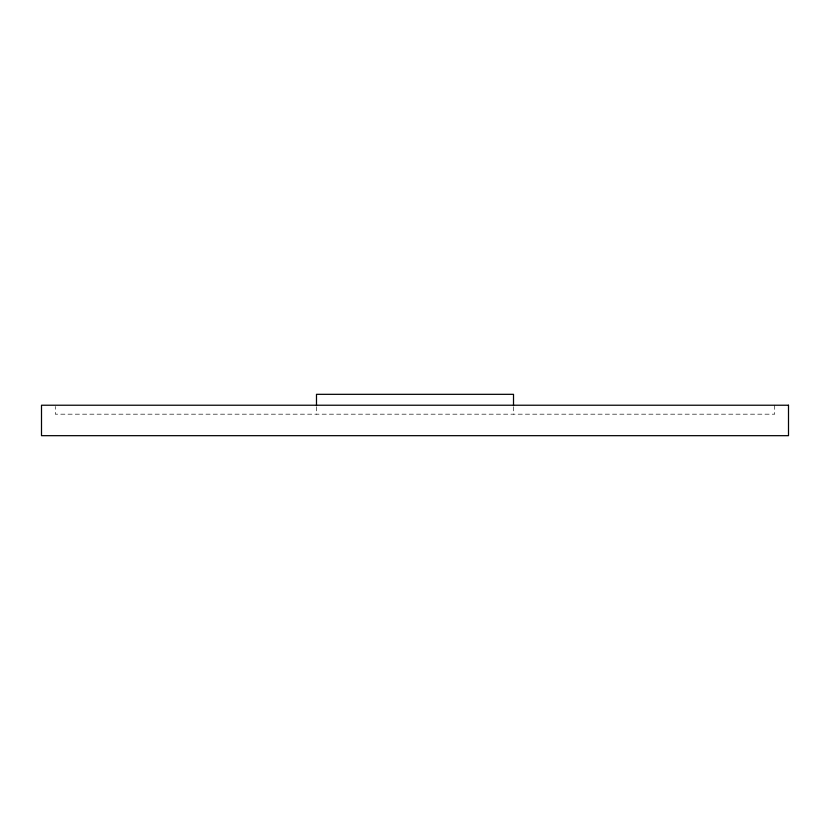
<?xml version="1.0" encoding="UTF-8"?>
<svg xmlns="http://www.w3.org/2000/svg" width="830" height="830" viewBox="0 0 830 830"><rect width="100%" height="100%" fill="white"/><g stroke="black" fill="none" stroke-linecap="round" stroke-linejoin="round"><path stroke-width="0.62" stroke-dasharray="4.15 3.11" d="M774.701 405.227L774.701 414.18L55.299 414.18L55.299 406.503M513.511 406.731L513.511 414.18M316.489 406.731L316.489 414.18"/><path stroke-width="1.25" d="M513.511 405.497L513.511 394.323L316.489 394.323L316.489 405.497M788.5 405.227L41.5 405.227L41.5 435.677L788.5 435.677L788.5 405.227"/></g></svg>
